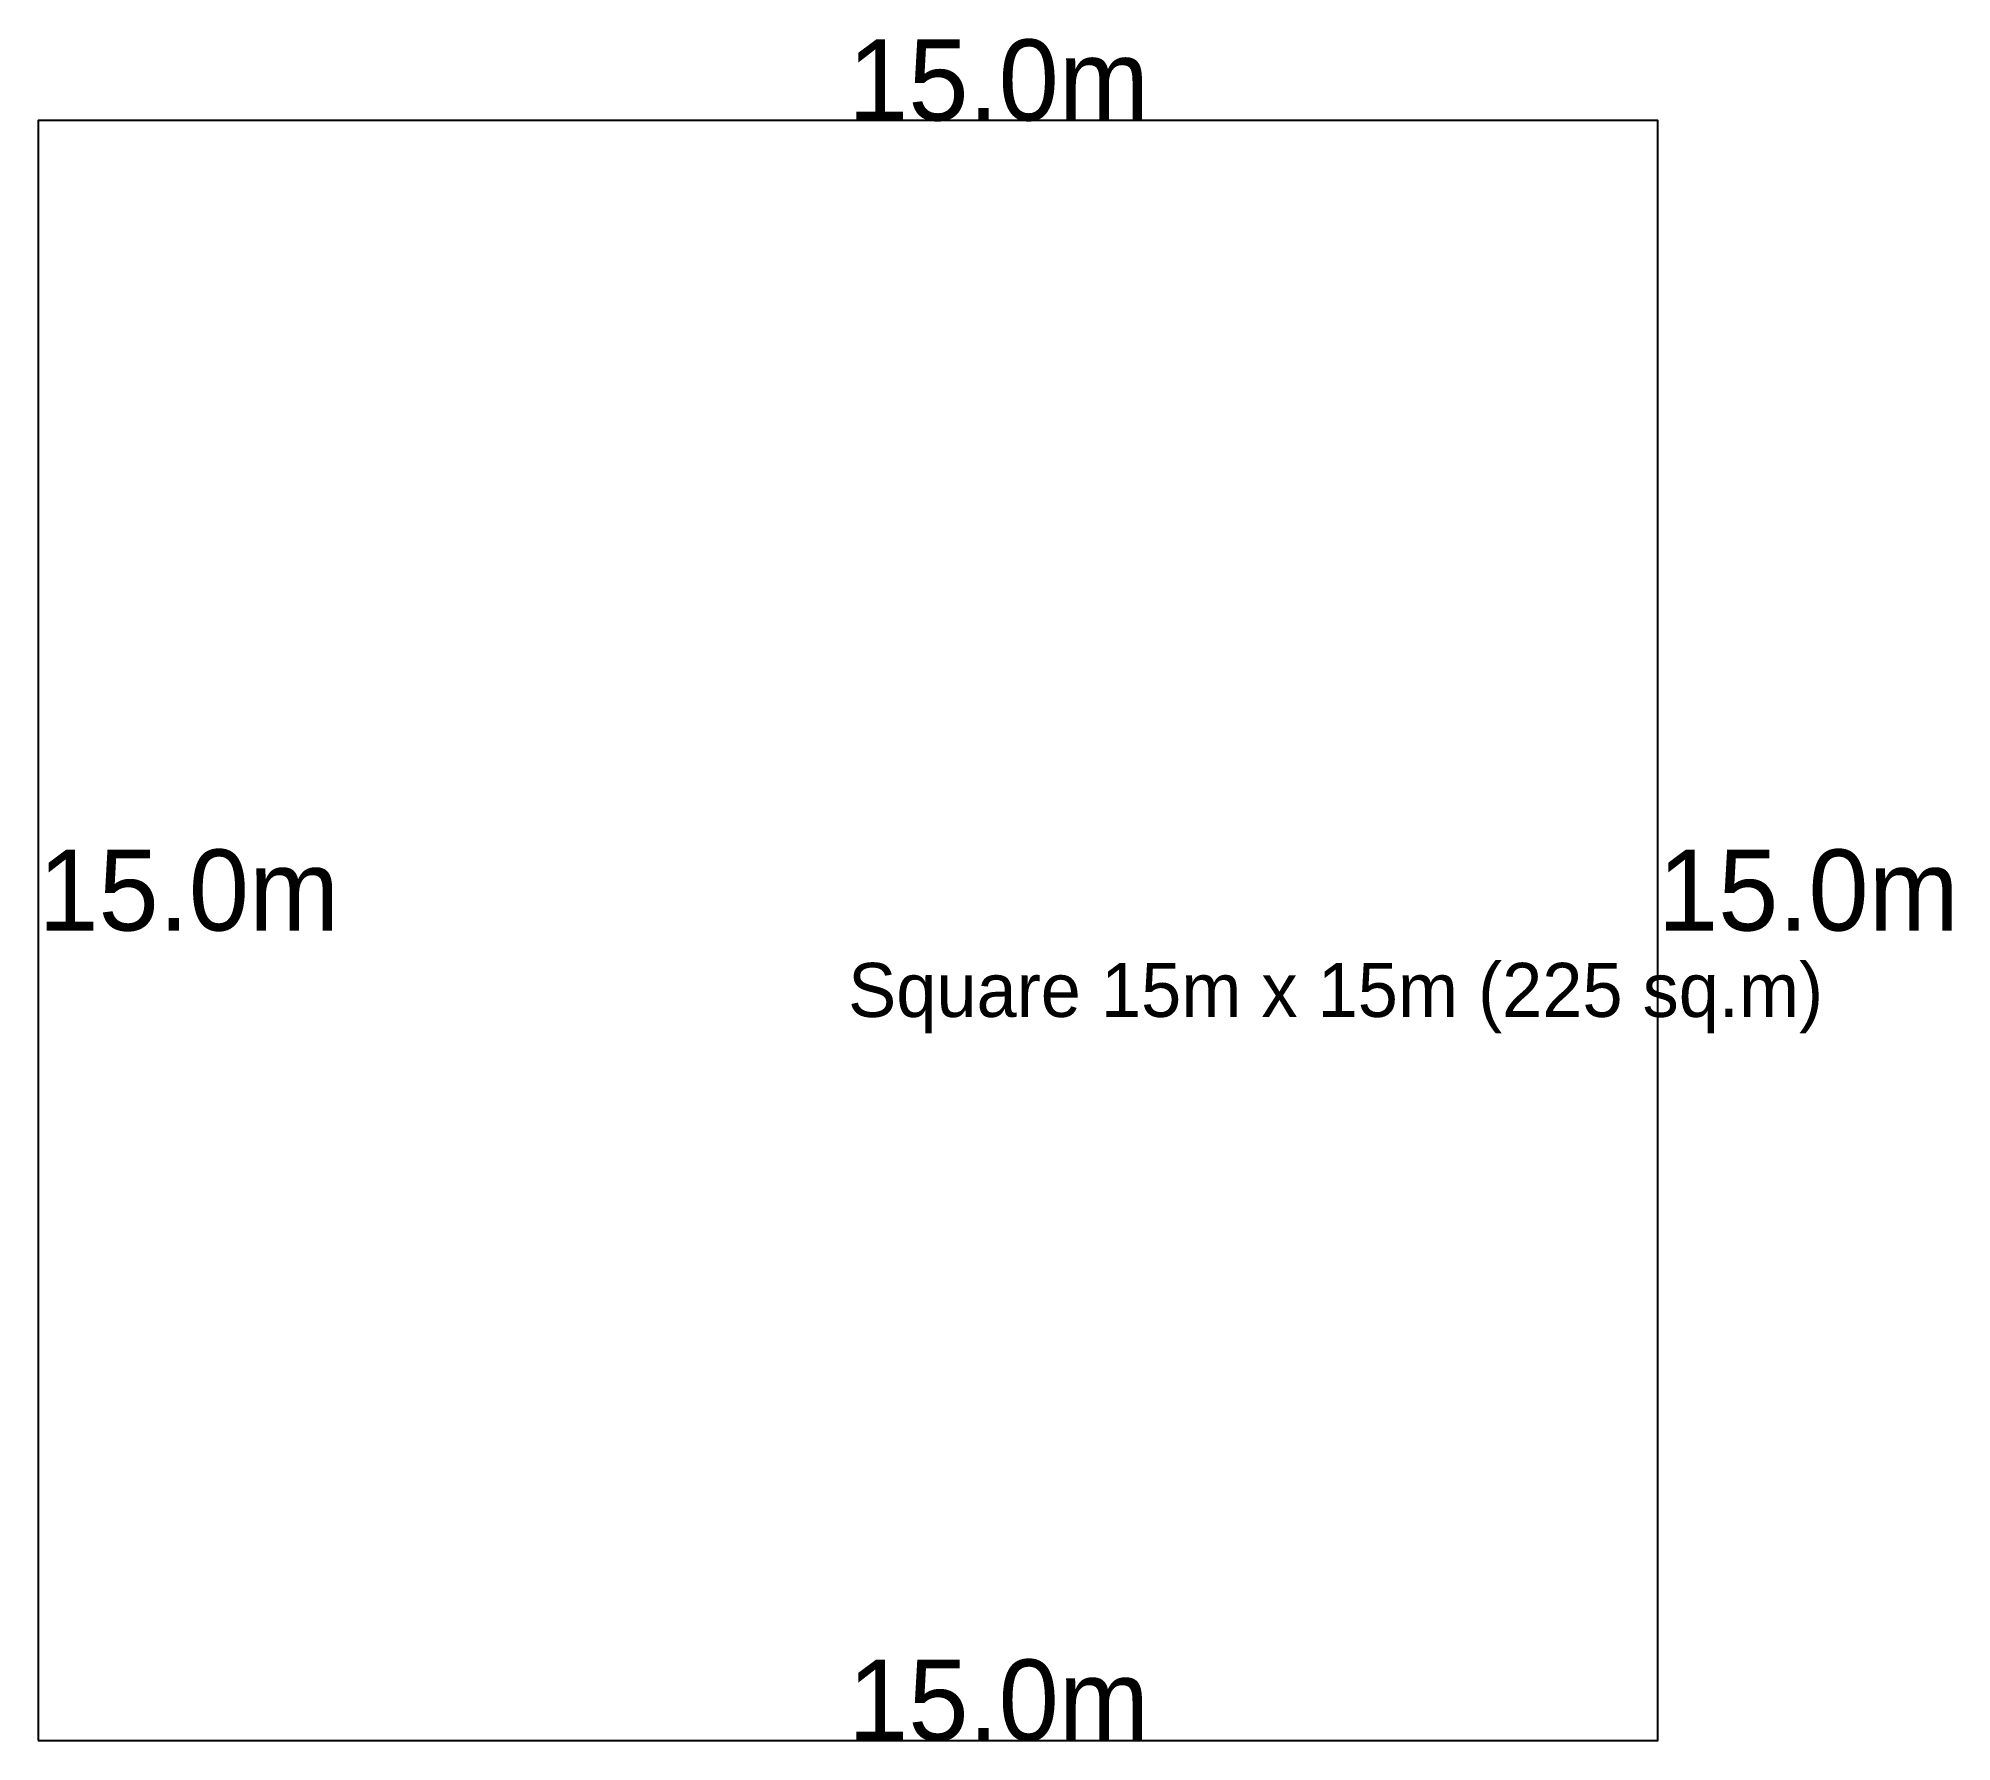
# Model space of a CAD drawing. Header units: metres. Extents: x 0 to 17.7, y 0 to 15.8.
import ezdxf

# ---------------------------------------------------------------- set-up
doc = ezdxf.new("R2010")
doc.units = ezdxf.units.M

msp = doc.modelspace()

# ---------------------------------------------------------------- linework, layer by layer
at = {"layer": 'BOUNDARY'}
msp.add_lwpolyline([(0, 0), (15, 0), (15, 15), (0, 15)], close=True, dxfattribs=at)

# ---------------------------------------------------------------- texts
at = {"layer": 'LABELS'}
for s, height, p in [('15.0m', 0.75, (7.5, 15)), ('15.0m', 0.75, (0, 7.5)), ('15.0m', 0.75, (15, 7.5)), ('Square 15m x 15m (225 sq.m)', 0.5, (7.5, 6.7)), ('15.0m', 0.75, (7.5, 0))]:
    msp.add_text(s, height=height, dxfattribs=at).set_placement(p)

doc.saveas('drawing.dxf')
